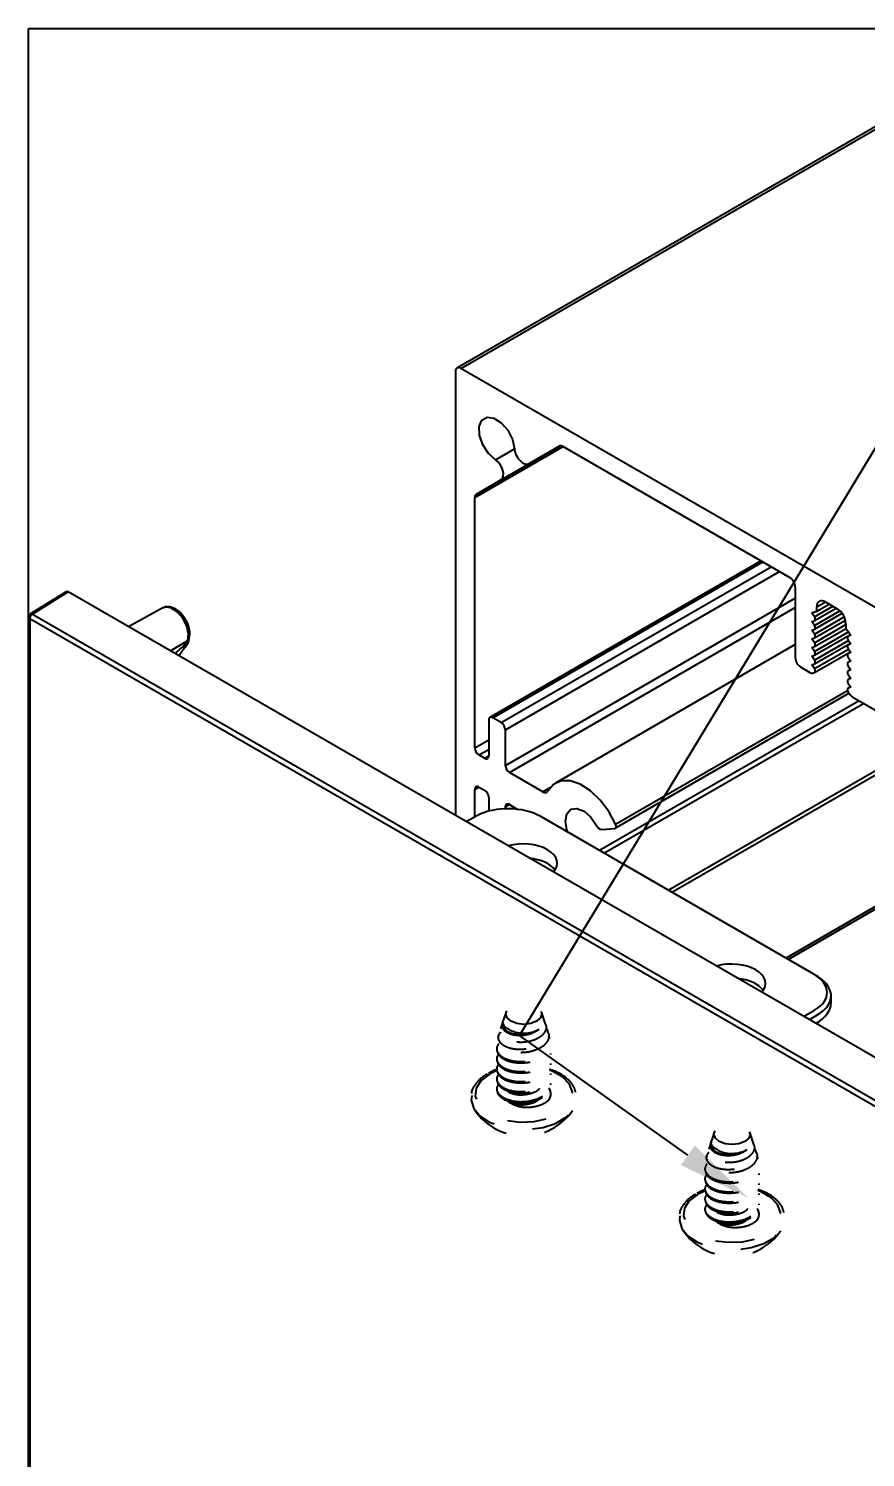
# Model space of a CAD drawing. Extents: x 0 to 7.98, y -6.22 to 0.
# Drawn here: x 0 to 2.131, y -3.639 to 0 of the extents above; entities that cross this region are included whole.
import ezdxf
from ezdxf import colors
from ezdxf.entities.mleader import LeaderData, LeaderLine
from ezdxf.math import Vec2, Vec3

# ---------------------------------------------------------------- set-up
doc = ezdxf.new("R2010")
doc.units = 0
doc.header["$LTSCALE"] = 0.5
doc.header["$MEASUREMENT"] = 0
doc.linetypes.add('HIDDEN2', pattern=[0.1875, 0.125, -0.0625])
for name, color, linetype in [('End Cap', 92, 'CONTINUOUS'), ('FAB DWG', 221, 'CONTINUOUS'), ('Hardware', 242, 'CONTINUOUS'), ('Housing', 150, 'CONTINUOUS')]:
    doc.layers.add(name, color=color, linetype=linetype)
doc.layers.add('Text-Unprinted', color=131, linetype='CONTINUOUS', plot=False)
doc.styles.add('LSAD_Standard', font='arial.ttf')

msp = doc.modelspace()

# ---------------------------------------------------------------- linework, layer by layer
at = {"layer": 'End Cap', "transparency": 16777216}
for p, q in [((0.0957, -1.4344), (0.0047, -1.4906)), ((0.1008, -1.4349), (0.0099, -1.4911)), ((2.5102, -2.8258), (0.1008, -1.4349)), ((0.0099, -1.4911), (2.4161, -2.8801)), ((0.3418, -1.4757), (0.2546, -1.5237)), ((0, -1.4991), (0, -4.8152)), ((2.4092, -2.8923), (0.0029, -1.5032)), ((0.0029, -1.5032), (0.0029, -4.8193)), ((0.3612, -1.5852), (0.4056, -1.5589)), ((1.143, -2.0046), (1.1143, -2.02)), ((2, -2.4087), (1.3042, -2.007)), ((2.0436, -2.4807), (2.0436, -2.4634)), ((1.9737, -2.5161), (2.0014, -2.5001)), ((2.0085, -2.5124), (1.9879, -2.5243))]:
    msp.add_line(p, q, dxfattribs=at)
at = {"layer": 'End Cap', "transparency": 16777216, "flags": 128}
msp.add_lwpolyline([(0.4056, -1.5589), (0.4075, -1.5418), (0.4029, -1.5216), (0.3926, -1.5017), (0.3783, -1.4855), (0.3625, -1.4756), (0.3477, -1.4737), (0.3418, -1.4757)], dxfattribs=at)
at = {"layer": 'End Cap', "transparency": 16777216}
for centre, radius, start, end in [((0.01, -1.4991), 0.01, 121.7291, 180), ((0.0183, -1.5039), 0.0154, 123.2297, 177.3477), ((0.007, -1.495), 0.00487, 53.4892, 117.3259), ((0.0048, -1.4988), 0.0048, 184.1293, 247.1908), ((0.4037, -1.5582), 0.0044, 291.645, 357.485), ((0.4033, -1.5646), 0.00303, 350.1739, 48.2398), ((0.4026, -1.5538), 0.00592, 299.7992, 339.7534), ((0.3981, -1.5593), 0.01, 326.2459, 0), ((0.3981, -1.5593), 0.01, 0, 5.4852)]:
    msp.add_arc(centre, radius, start, end, dxfattribs=at)
for centre, major_axis, ratio, start_param, end_param in [((0.1008, -1.443), (-0.005, 0.00866), 0.577206, 5.498021, 6.300635), ((1.2229, -2.0523), (0.115, -0.0017), 0.567125, 0.793824, 2.347167), ((1.2613, -2.1248), (0.085, -0.0013), 0.567125, 0.793824, 2.067927), ((1.2613, -2.1248), (0.085, -0.0013), 0.567125, 5.802907, 7.077009), ((1.2613, -2.1626), (0.085, 0.0013), 0.587275, 0.368683, 1.39011), ((1.7916, -2.4309), (0.085, -0.0013), 0.567125, 0.793824, 2.067927), ((1.7916, -2.4309), (0.085, -0.0013), 0.567125, 5.802907, 7.077009), ((1.7916, -2.4687), (0.085, 0.0013), 0.587275, 0.368683, 1.39011), ((1.9187, -2.454), (0.115, -0.0017), 0.567125, 5.523666, 7.077009), ((1.9186, -2.4622), (0.125, -0.0017), 0.567944, 5.523014, 7.131563), ((1.9186, -2.4819), (0.125, 0.0018), 0.586483, 5.46671, 6.274896)]:
    msp.add_ellipse(centre, major_axis=major_axis, ratio=ratio, start_param=start_param, end_param=end_param, dxfattribs=at)
for points, knots in [([(0.4001, -1.5067), (0.397, -1.5017), (0.3903, -1.4906), (0.3755, -1.4781), (0.3603, -1.4721), (0.348, -1.4721), (0.3432, -1.4756), (0.3419, -1.4765)], [0, 0, 0, 0, 0.21061, 0.461549, 0.723631, 0.923404, 1, 1, 1, 1]), ([(0.4082, -1.5559), (0.409, -1.5527), (0.4112, -1.5443), (0.4095, -1.5284), (0.4053, -1.5141), (0.4007, -1.5076), (0.4001, -1.5067)], [0, 0, 0, 0, 0.216396, 0.570402, 0.943132, 1, 1, 1, 1]), ([(0.3731, -1.5921), (0.3782, -1.5874), (0.387, -1.5794), (0.398, -1.5693), (0.4037, -1.5638), (0.4053, -1.5623)], [0, 0, 0, 0, 0.502357, 0.858928, 1, 1, 1, 1]), ([(0.4053, -1.5623), (0.4053, -1.562), (0.4052, -1.5607), (0.4054, -1.5597), (0.4056, -1.5589)], [0, 0, 0, 0, 0.239935, 1, 1, 1, 1]), ([(0.4081, -1.5584), (0.4081, -1.558), (0.4079, -1.5567), (0.4082, -1.556), (0.4082, -1.5559), (0.4082, -1.5559)], [0, 0, 0, 0, 0.307309, 0.864402, 1, 1, 1, 1]), ([(0.4063, -1.5651), (0.4047, -1.5672), (0.3993, -1.5746), (0.3907, -1.5858), (0.385, -1.5937), (0.3823, -1.5974)], [0, 0, 0, 0, 0.17894, 0.611271, 1, 1, 1, 1])]:
    msp.add_open_spline(points, degree=3, knots=knots, dxfattribs=at)
at = {"layer": 'Hardware', "linetype": 'HIDDEN2', "transparency": 16777216}
for p, q in [((1.2159, -2.5047), (1.2088, -2.5264)), ((1.3165, -2.5358), (1.3063, -2.5047)), ((1.2061, -2.5348), (1.2018, -2.5477)), ((1.2091, -2.5359), (1.2091, -2.5384)), ((1.1965, -2.5639), (1.1948, -2.5691)), ((1.3235, -2.5572), (1.3204, -2.5476)), ((1.1921, -2.5974), (1.1921, -2.6006)), ((1.3301, -2.6133), (1.3301, -2.6101)), ((1.1921, -2.6229), (1.1921, -2.6261)), ((1.1921, -2.6484), (1.1921, -2.6516)), ((1.3301, -2.6389), (1.3301, -2.6357)), ((1.1921, -2.6739), (1.1921, -2.6771)), ((1.3301, -2.6644), (1.3301, -2.6612)), ((1.3301, -2.6899), (1.3301, -2.6867)), ((1.1921, -2.6995), (1.1921, -2.7026)), ((1.2153, -2.703), (1.2243, -2.7095)), ((1.7463, -2.8109), (1.7391, -2.8326)), ((1.8468, -2.8419), (1.8367, -2.8109)), ((1.7269, -2.8701), (1.7252, -2.8753)), ((1.7364, -2.841), (1.7322, -2.8539)), ((1.7394, -2.8421), (1.7394, -2.8445)), ((1.8539, -2.8633), (1.8507, -2.8538)), ((1.7225, -2.9035), (1.7225, -2.9067)), ((1.7225, -2.9291), (1.7225, -2.9322)), ((1.8605, -2.9195), (1.8605, -2.9163)), ((1.8605, -2.945), (1.8605, -2.9418)), ((1.7225, -2.9546), (1.7225, -2.9578)), ((1.7225, -2.9801), (1.7225, -2.9833)), ((1.8605, -2.9705), (1.8605, -2.9673)), ((1.7225, -3.0056), (1.7225, -3.0088)), ((1.7456, -3.0092), (1.7546, -3.0157)), ((1.8605, -2.996), (1.8605, -2.9929))]:
    msp.add_line(p, q, dxfattribs=at)
at = {"layer": 'Hardware', "linetype": 'HIDDEN2', "transparency": 16777216, "flags": 128}
for points in [[(1.2937, -2.5284), (1.2787, -2.5342), (1.2611, -2.5362), (1.2435, -2.5342), (1.2286, -2.5284), (1.2186, -2.5198), (1.2151, -2.5096), (1.2186, -2.4995), (1.2286, -2.4909), (1.2435, -2.4851), (1.2611, -2.4831), (1.2787, -2.4851), (1.2937, -2.4909), (1.3036, -2.4995), (1.3071, -2.5096), (1.3036, -2.5198), (1.2937, -2.5284)], [(1.1928, -2.6541), (1.1735, -2.6632), (1.1523, -2.6795), (1.14, -2.6986), (1.1375, -2.7189), (1.145, -2.7388), (1.1619, -2.7567), (1.1868, -2.7711), (1.2178, -2.7808), (1.2523, -2.7852), (1.2875, -2.7837), (1.3205, -2.7766), (1.3488, -2.7644), (1.3699, -2.7481), (1.3823, -2.729), (1.3848, -2.7087), (1.3773, -2.6888), (1.3604, -2.6709), (1.3354, -2.6565), (1.3265, -2.653)], [(1.1284, -2.7177), (1.1275, -2.7296), (1.1337, -2.7503), (1.1493, -2.7693), (1.1732, -2.7852), (1.2037, -2.7967), (1.2384, -2.8031), (1.2748, -2.8038), (1.3102, -2.7988), (1.3419, -2.7885), (1.3677, -2.7736), (1.3855, -2.7553), (1.3942, -2.7349), (1.3932, -2.7149)], [(1.2135, -2.726), (1.2178, -2.7305), (1.2243, -2.735)], [(1.824, -2.8346), (1.8091, -2.8403), (1.7915, -2.8423), (1.7739, -2.8403), (1.7589, -2.8346), (1.749, -2.826), (1.7455, -2.8158), (1.749, -2.8056), (1.7589, -2.797), (1.7739, -2.7913), (1.7915, -2.7892), (1.8091, -2.7913), (1.824, -2.797), (1.834, -2.8056), (1.8375, -2.8158), (1.834, -2.826), (1.824, -2.8346)], [(1.7231, -2.9602), (1.7038, -2.9693), (1.6827, -2.9856), (1.6703, -3.0047), (1.6678, -3.025), (1.6753, -3.0449), (1.6922, -3.0628), (1.7172, -3.0772), (1.7481, -3.087), (1.7826, -3.0913), (1.8178, -3.0899), (1.8509, -3.0827), (1.8791, -3.0705), (1.9003, -3.0542), (1.9126, -3.0351), (1.9151, -3.0148), (1.9076, -2.9949), (1.8907, -2.977), (1.8658, -2.9626), (1.8568, -2.9591)], [(1.6587, -3.0239), (1.6578, -3.0358), (1.664, -3.0565), (1.6796, -3.0755), (1.7036, -3.0913), (1.734, -3.1028), (1.7687, -3.1092), (1.8051, -3.1099), (1.8405, -3.1049), (1.8723, -3.0946), (1.898, -3.0798), (1.9159, -3.0614), (1.9245, -3.041), (1.9236, -3.0211)], [(1.7439, -3.0321), (1.7482, -3.0366), (1.7546, -3.0412)]]:
    msp.add_lwpolyline(points, dxfattribs=at)
at = {"layer": 'Hardware', "linetype": 'HIDDEN2', "transparency": 16777216}
for centre, radius, start, end in [((1.2609, -2.4789), 0.0799, 244.6313, 299.2553), ((1.3051, -2.7138), 0.025, 321.5847, 37.0383), ((1.2611, -2.6696), 0.151, 214.7003, 325.2997), ((1.7912, -2.7851), 0.0799, 244.6313, 299.2553), ((1.8354, -3.0199), 0.025, 321.5847, 37.0383), ((1.7915, -2.9758), 0.151, 214.7003, 325.2997)]:
    msp.add_arc(centre, radius, start, end, dxfattribs=at)
for points, knots in [([(1.316, -2.536), (1.3165, -2.5369), (1.319, -2.5417), (1.3173, -2.5511), (1.3105, -2.5625), (1.2976, -2.5724), (1.2805, -2.5792), (1.2611, -2.5824), (1.2413, -2.582), (1.2236, -2.5778), (1.2097, -2.5703), (1.202, -2.5608), (1.1996, -2.5528), (1.2019, -2.5487), (1.2024, -2.548)], [0, 0, 0, 0, 0.022003, 0.114855, 0.20757, 0.302071, 0.396858, 0.49154, 0.587737, 0.684457, 0.781105, 0.878998, 0.977649, 1, 1, 1, 1]), ([(1.2091, -2.5301), (1.2086, -2.5306), (1.2051, -2.5338), (1.2046, -2.5411), (1.2085, -2.55), (1.2189, -2.5577), (1.2338, -2.5629), (1.2517, -2.5645), (1.2701, -2.5625), (1.2874, -2.5574), (1.2958, -2.5515), (1.2999, -2.5486)], [0, 0, 0, 0, 0.021393, 0.14935, 0.274142, 0.398604, 0.523024, 0.644494, 0.765404, 0.886291, 1, 1, 1, 1]), ([(1.2267, -2.5511), (1.2225, -2.549), (1.2142, -2.5448), (1.2085, -2.5363), (1.2069, -2.5298), (1.2089, -2.5267), (1.209, -2.5265)], [0, 0, 0, 0, 0.325062, 0.650988, 0.978672, 1, 1, 1, 1]), ([(1.2091, -2.5384), (1.2099, -2.5418), (1.2114, -2.5485), (1.2235, -2.557), (1.2407, -2.5621), (1.2611, -2.5627), (1.2816, -2.5589), (1.294, -2.553), (1.2993, -2.5491), (1.2999, -2.5486)], [0, 0, 0, 0, 0.1640683, 0.3257026, 0.4873369, 0.6532733, 0.81256, 0.9770372, 1, 1, 1, 1]), ([(1.1968, -2.585), (1.1947, -2.589), (1.19, -2.5977), (1.1958, -2.6114), (1.2111, -2.623), (1.2341, -2.6304), (1.2611, -2.6318), (1.2882, -2.6272), (1.3112, -2.6167), (1.3267, -2.6017), (1.3313, -2.5849), (1.3297, -2.5722), (1.3242, -2.5671), (1.324, -2.5668)], [0, 0, 0, 0, 0.0896975, 0.1918978, 0.2914696, 0.3910413, 0.4932416, 0.5913783, 0.6926873, 0.7939963, 0.8921329, 0.9943332, 1, 1, 1, 1]), ([(1.3229, -2.5574), (1.3235, -2.5584), (1.3263, -2.5637), (1.3243, -2.5741), (1.3167, -2.5869), (1.3021, -2.5978), (1.2829, -2.6053), (1.2611, -2.6088), (1.2389, -2.6081), (1.219, -2.6032), (1.2036, -2.5946), (1.1949, -2.5839), (1.1923, -2.5749), (1.1949, -2.5702), (1.1954, -2.5694)], [0, 0, 0, 0, 0.021922, 0.115083, 0.208132, 0.30277, 0.397659, 0.492463, 0.588618, 0.685232, 0.781787, 0.879458, 0.977797, 1, 1, 1, 1]), ([(1.2021, -2.5563), (1.2003, -2.5582), (1.1952, -2.5635), (1.195, -2.5735), (1.2012, -2.5841), (1.2145, -2.593), (1.2328, -2.5987), (1.2541, -2.6001), (1.2758, -2.5975), (1.2955, -2.5908), (1.311, -2.5804), (1.3202, -2.5678), (1.3232, -2.5564), (1.3205, -2.5499), (1.3196, -2.5479)], [0, 0, 0, 0, 0.053168, 0.147791, 0.240162, 0.332676, 0.425145, 0.5153, 0.605557, 0.695775, 0.783838, 0.871837, 0.959805, 1, 1, 1, 1]), ([(1.1964, -2.6116), (1.1945, -2.6153), (1.19, -2.6236), (1.1959, -2.6369), (1.211, -2.6486), (1.2341, -2.6559), (1.2611, -2.6573), (1.2882, -2.6527), (1.3113, -2.6422), (1.3263, -2.6273), (1.3321, -2.6121), (1.3282, -2.6028), (1.3267, -2.5991)], [0, 0, 0, 0, 0.085969, 0.193445, 0.298157, 0.402869, 0.510346, 0.613548, 0.720087, 0.826626, 0.929829, 1, 1, 1, 1]), ([(1.1922, -2.6006), (1.1932, -2.6053), (1.1953, -2.6146), (1.2112, -2.6262), (1.234, -2.6336), (1.2611, -2.6349), (1.2882, -2.6304), (1.3114, -2.6199), (1.3257, -2.605), (1.3318, -2.5935), (1.3301, -2.5879), (1.3301, -2.5878)], [0, 0, 0, 0, 0.125929, 0.250016, 0.374103, 0.501465, 0.623764, 0.750016, 0.876268, 0.998566, 1, 1, 1, 1]), ([(1.1922, -2.6261), (1.1932, -2.6308), (1.1953, -2.6401), (1.2112, -2.6518), (1.234, -2.6591), (1.2611, -2.6605), (1.2882, -2.6559), (1.3114, -2.6454), (1.3257, -2.6305), (1.3318, -2.619), (1.3301, -2.6134), (1.3301, -2.6133)], [0, 0, 0, 0, 0.125929, 0.250016, 0.374103, 0.501465, 0.623764, 0.750016, 0.876268, 0.998566, 1, 1, 1, 1]), ([(1.1922, -2.6516), (1.1919, -2.6517), (1.184, -2.6537), (1.1777, -2.6574), (1.1716, -2.661)], [0, 0, 0, 0, 0.037249, 1, 1, 1, 1]), ([(1.1964, -2.6371), (1.1945, -2.6408), (1.19, -2.6491), (1.1959, -2.6624), (1.211, -2.6741), (1.2341, -2.6814), (1.2611, -2.6828), (1.2882, -2.6782), (1.3113, -2.6677), (1.3263, -2.6528), (1.3321, -2.6376), (1.3282, -2.6284), (1.3267, -2.6246)], [0, 0, 0, 0, 0.085969, 0.193445, 0.298157, 0.402869, 0.510346, 0.613548, 0.720087, 0.826626, 0.929829, 1, 1, 1, 1]), ([(1.1964, -2.6626), (1.1945, -2.6663), (1.19, -2.6747), (1.1959, -2.6879), (1.211, -2.6996), (1.2341, -2.707), (1.2611, -2.7083), (1.2882, -2.7037), (1.3113, -2.6932), (1.3262, -2.6783), (1.3321, -2.6633), (1.3283, -2.6542), (1.3268, -2.6507)], [0, 0, 0, 0, 0.086254, 0.194087, 0.299146, 0.404206, 0.512039, 0.615584, 0.722476, 0.829369, 0.932914, 1, 1, 1, 1]), ([(1.1922, -2.6516), (1.1932, -2.6563), (1.1953, -2.6656), (1.2112, -2.6773), (1.234, -2.6846), (1.2611, -2.686), (1.2882, -2.6814), (1.3114, -2.6709), (1.3257, -2.656), (1.3318, -2.6445), (1.3301, -2.6389), (1.3301, -2.6389)], [0, 0, 0, 0, 0.125929, 0.250016, 0.374103, 0.501465, 0.623764, 0.750016, 0.876268, 0.998566, 1, 1, 1, 1]), ([(1.3932, -2.7088), (1.3921, -2.7044), (1.3891, -2.693), (1.375, -2.6767), (1.3542, -2.661), (1.3356, -2.654), (1.3265, -2.6505)], [0, 0, 0, 0, 0.170414, 0.445092, 0.73079, 1, 1, 1, 1]), ([(1.168, -2.6626), (1.1636, -2.6653), (1.1511, -2.6732), (1.1369, -2.6887), (1.128, -2.7033), (1.1278, -2.7111), (1.1277, -2.7119)], [0, 0, 0, 0, 0.207775, 0.60426, 0.957135, 1, 1, 1, 1]), ([(1.1964, -2.6881), (1.1945, -2.6918), (1.1901, -2.7001), (1.1955, -2.7136), (1.2068, -2.7208), (1.2123, -2.7244)], [0, 0, 0, 0, 0.288335, 0.648803, 1, 1, 1, 1]), ([(1.1922, -2.6771), (1.1932, -2.6818), (1.1953, -2.6911), (1.2112, -2.7028), (1.234, -2.7101), (1.2611, -2.7115), (1.2882, -2.7069), (1.3114, -2.6964), (1.3257, -2.6815), (1.3318, -2.67), (1.3301, -2.6644), (1.3301, -2.6644)], [0, 0, 0, 0, 0.125929, 0.250016, 0.374103, 0.501465, 0.623764, 0.750016, 0.876268, 0.998566, 1, 1, 1, 1]), ([(1.2123, -2.7244), (1.2194, -2.7271), (1.2337, -2.7327), (1.2612, -2.7338), (1.2882, -2.7293), (1.3113, -2.7188), (1.3263, -2.7039), (1.3321, -2.6886), (1.3282, -2.6794), (1.3267, -2.6757)], [0, 0, 0, 0, 0.149196, 0.30233, 0.449376, 0.601175, 0.752974, 0.900019, 1, 1, 1, 1]), ([(1.2123, -2.7276), (1.2194, -2.7303), (1.2337, -2.7359), (1.2612, -2.737), (1.2881, -2.7325), (1.3115, -2.7219), (1.3257, -2.7071), (1.3318, -2.6955), (1.3301, -2.69), (1.3301, -2.6899)], [0, 0, 0, 0, 0.165453, 0.335273, 0.498341, 0.666681, 0.83502, 0.998088, 1, 1, 1, 1]), ([(1.1922, -2.7026), (1.1931, -2.7074), (1.195, -2.7168), (1.2066, -2.724), (1.2123, -2.7276)], [0, 0, 0, 0, 0.503684, 1, 1, 1, 1]), ([(1.2243, -2.7095), (1.2296, -2.7115), (1.2404, -2.7154), (1.2612, -2.7158), (1.2813, -2.7119), (1.2957, -2.7059), (1.3004, -2.7008), (1.3015, -2.6995)], [0, 0, 0, 0, 0.229896, 0.465911, 0.692468, 0.926408, 1, 1, 1, 1]), ([(1.2243, -2.735), (1.2296, -2.737), (1.2404, -2.7409), (1.2612, -2.7413), (1.2813, -2.7374), (1.2957, -2.7315), (1.3004, -2.7263), (1.3015, -2.725)], [0, 0, 0, 0, 0.2298962, 0.4659112, 0.6924683, 0.9264079, 1, 1, 1, 1]), ([(1.3247, -2.7293), (1.3204, -2.7328), (1.3118, -2.7397), (1.2923, -2.7462), (1.2709, -2.7489), (1.2501, -2.7469), (1.2342, -2.7417), (1.2272, -2.737), (1.2243, -2.735)], [0, 0, 0, 0, 0.184344, 0.368466, 0.552063, 0.728877, 0.88749, 1, 1, 1, 1]), ([(1.3247, -2.7293), (1.3276, -2.7237), (1.3324, -2.7144), (1.3283, -2.7049), (1.3267, -2.7012)], [0, 0, 0, 0, 0.602703, 1, 1, 1, 1]), ([(1.7394, -2.8363), (1.7389, -2.8367), (1.7354, -2.8399), (1.7349, -2.8472), (1.7389, -2.8562), (1.7492, -2.8638), (1.7642, -2.869), (1.782, -2.8706), (1.8005, -2.8687), (1.8177, -2.8636), (1.8262, -2.8576), (1.8303, -2.8548)], [0, 0, 0, 0, 0.021393, 0.14935, 0.274142, 0.398604, 0.523024, 0.644494, 0.765404, 0.886291, 1, 1, 1, 1]), ([(1.757, -2.8572), (1.7528, -2.8551), (1.7445, -2.851), (1.7388, -2.8424), (1.7372, -2.8359), (1.7392, -2.8329), (1.7393, -2.8327)], [0, 0, 0, 0, 0.325062, 0.650988, 0.978672, 1, 1, 1, 1]), ([(1.7272, -2.8911), (1.725, -2.8952), (1.7203, -2.9039), (1.7262, -2.9175), (1.7414, -2.9292), (1.7644, -2.9366), (1.7914, -2.9379), (1.8186, -2.9333), (1.8415, -2.9229), (1.857, -2.9079), (1.8616, -2.891), (1.86, -2.8784), (1.8546, -2.8732), (1.8543, -2.8729)], [0, 0, 0, 0, 0.0896975, 0.1918978, 0.2914696, 0.3910413, 0.4932416, 0.5913783, 0.6926873, 0.7939963, 0.8921329, 0.9943332, 1, 1, 1, 1]), ([(1.8533, -2.8635), (1.8538, -2.8646), (1.8566, -2.8699), (1.8546, -2.8803), (1.847, -2.8931), (1.8325, -2.904), (1.8133, -2.9115), (1.7914, -2.9149), (1.7692, -2.9142), (1.7494, -2.9094), (1.7339, -2.9008), (1.7252, -2.8901), (1.7226, -2.881), (1.7253, -2.8764), (1.7258, -2.8755)], [0, 0, 0, 0, 0.021922, 0.115083, 0.208132, 0.30277, 0.397659, 0.492463, 0.588618, 0.685232, 0.781787, 0.879458, 0.977797, 1, 1, 1, 1]), ([(1.7324, -2.8624), (1.7306, -2.8643), (1.7255, -2.8696), (1.7253, -2.8797), (1.7316, -2.8903), (1.7448, -2.8992), (1.7631, -2.9048), (1.7844, -2.9063), (1.8061, -2.9036), (1.8258, -2.8969), (1.8413, -2.8865), (1.8505, -2.8739), (1.8535, -2.8626), (1.8508, -2.8561), (1.8499, -2.854)], [0, 0, 0, 0, 0.053168, 0.147791, 0.240162, 0.332676, 0.425145, 0.5153, 0.605557, 0.695775, 0.783838, 0.871837, 0.959805, 1, 1, 1, 1]), ([(1.8463, -2.8421), (1.8468, -2.8431), (1.8493, -2.8479), (1.8476, -2.8572), (1.8408, -2.8687), (1.8279, -2.8785), (1.8109, -2.8854), (1.7914, -2.8886), (1.7716, -2.8881), (1.7539, -2.8839), (1.7401, -2.8764), (1.7323, -2.867), (1.7299, -2.859), (1.7323, -2.8549), (1.7327, -2.8541)], [0, 0, 0, 0, 0.022003, 0.114855, 0.20757, 0.302071, 0.396858, 0.49154, 0.587737, 0.684457, 0.781105, 0.878998, 0.977649, 1, 1, 1, 1]), ([(1.7394, -2.8445), (1.7402, -2.8479), (1.7417, -2.8547), (1.7538, -2.8631), (1.771, -2.8683), (1.7914, -2.8689), (1.8119, -2.8651), (1.8243, -2.8592), (1.8296, -2.8552), (1.8303, -2.8548)], [0, 0, 0, 0, 0.1640683, 0.3257026, 0.4873369, 0.6532733, 0.81256, 0.9770372, 1, 1, 1, 1]), ([(1.7268, -2.9177), (1.7248, -2.9214), (1.7203, -2.9298), (1.7262, -2.943), (1.7414, -2.9547), (1.7644, -2.9621), (1.7914, -2.9634), (1.8185, -2.9589), (1.8416, -2.9484), (1.8566, -2.9335), (1.8624, -2.9182), (1.8586, -2.909), (1.857, -2.9053)], [0, 0, 0, 0, 0.085969, 0.193445, 0.298157, 0.402869, 0.510346, 0.613548, 0.720087, 0.826626, 0.929829, 1, 1, 1, 1]), ([(1.7225, -2.9067), (1.7236, -2.9114), (1.7256, -2.9207), (1.7416, -2.9324), (1.7644, -2.9397), (1.7914, -2.9411), (1.8185, -2.9365), (1.8418, -2.926), (1.856, -2.9112), (1.8622, -2.8996), (1.8604, -2.894), (1.8604, -2.894)], [0, 0, 0, 0, 0.125929, 0.250016, 0.374103, 0.501465, 0.623764, 0.750016, 0.876268, 0.998566, 1, 1, 1, 1]), ([(1.7268, -2.9432), (1.7248, -2.9469), (1.7203, -2.9553), (1.7262, -2.9685), (1.7414, -2.9802), (1.7644, -2.9876), (1.7914, -2.9889), (1.8185, -2.9844), (1.8416, -2.9739), (1.8566, -2.959), (1.8624, -2.9437), (1.8586, -2.9345), (1.857, -2.9308)], [0, 0, 0, 0, 0.085969, 0.193445, 0.298157, 0.402869, 0.510346, 0.613548, 0.720087, 0.826626, 0.929829, 1, 1, 1, 1]), ([(1.7225, -2.9322), (1.7236, -2.9369), (1.7256, -2.9462), (1.7416, -2.9579), (1.7644, -2.9653), (1.7914, -2.9666), (1.8185, -2.9621), (1.8418, -2.9515), (1.856, -2.9367), (1.8622, -2.9251), (1.8604, -2.9196), (1.8604, -2.9195)], [0, 0, 0, 0, 0.125929, 0.250016, 0.374103, 0.501465, 0.623764, 0.750016, 0.876268, 0.998566, 1, 1, 1, 1]), ([(1.7225, -2.9578), (1.7236, -2.9624), (1.7256, -2.9718), (1.7416, -2.9834), (1.7644, -2.9908), (1.7914, -2.9921), (1.8185, -2.9876), (1.8418, -2.9771), (1.856, -2.9622), (1.8622, -2.9507), (1.8604, -2.9451), (1.8604, -2.945)], [0, 0, 0, 0, 0.125929, 0.250016, 0.374103, 0.501465, 0.623764, 0.750016, 0.876268, 0.998566, 1, 1, 1, 1]), ([(1.6983, -2.9688), (1.694, -2.9715), (1.6814, -2.9793), (1.6673, -2.9948), (1.6583, -3.0094), (1.6581, -3.0172), (1.6581, -3.0181)], [0, 0, 0, 0, 0.207775, 0.60426, 0.957135, 1, 1, 1, 1]), ([(1.7225, -2.9578), (1.7222, -2.9578), (1.7144, -2.9599), (1.708, -2.9636), (1.7019, -2.9671)], [0, 0, 0, 0, 0.037249, 1, 1, 1, 1]), ([(1.7268, -2.9687), (1.7248, -2.9725), (1.7203, -2.9808), (1.7262, -2.9941), (1.7414, -3.0057), (1.7644, -3.0131), (1.7914, -3.0145), (1.8185, -3.0099), (1.8416, -2.9994), (1.8566, -2.9845), (1.8624, -2.9694), (1.8586, -2.9604), (1.8572, -2.9568)], [0, 0, 0, 0, 0.086254, 0.194087, 0.299146, 0.404206, 0.512039, 0.615584, 0.722476, 0.829369, 0.932914, 1, 1, 1, 1]), ([(1.7225, -2.9833), (1.7236, -2.988), (1.7256, -2.9973), (1.7416, -3.0089), (1.7644, -3.0163), (1.7914, -3.0176), (1.8185, -3.0131), (1.8418, -3.0026), (1.856, -2.9877), (1.8622, -2.9762), (1.8604, -2.9706), (1.8604, -2.9705)], [0, 0, 0, 0, 0.125929, 0.250016, 0.374103, 0.501465, 0.623764, 0.750016, 0.876268, 0.998566, 1, 1, 1, 1]), ([(1.7427, -3.0305), (1.7497, -3.0333), (1.764, -3.0388), (1.7915, -3.0399), (1.8185, -3.0354), (1.8416, -3.0249), (1.8566, -3.01), (1.8624, -2.9948), (1.8586, -2.9855), (1.857, -2.9818)], [0, 0, 0, 0, 0.149196, 0.30233, 0.449376, 0.601175, 0.752974, 0.900019, 1, 1, 1, 1]), ([(1.9236, -3.015), (1.9224, -3.0106), (1.9195, -2.9991), (1.9054, -2.9829), (1.8845, -2.9671), (1.8659, -2.9601), (1.8569, -2.9567)], [0, 0, 0, 0, 0.170414, 0.445092, 0.73079, 1, 1, 1, 1]), ([(1.7268, -2.9943), (1.7248, -2.998), (1.7204, -3.0063), (1.7258, -3.0198), (1.7371, -3.027), (1.7427, -3.0305)], [0, 0, 0, 0, 0.288335, 0.648803, 1, 1, 1, 1]), ([(1.7225, -3.0088), (1.7235, -3.0135), (1.7253, -3.023), (1.7369, -3.0302), (1.7427, -3.0337)], [0, 0, 0, 0, 0.503684, 1, 1, 1, 1]), ([(1.7427, -3.0337), (1.7497, -3.0365), (1.764, -3.042), (1.7915, -3.0431), (1.8185, -3.0386), (1.8418, -3.0281), (1.856, -3.0132), (1.8622, -3.0017), (1.8604, -2.9961), (1.8604, -2.996)], [0, 0, 0, 0, 0.165453, 0.335273, 0.498341, 0.666681, 0.83502, 0.998088, 1, 1, 1, 1]), ([(1.7546, -3.0157), (1.76, -3.0176), (1.7708, -3.0215), (1.7916, -3.022), (1.8116, -3.0181), (1.8261, -3.0121), (1.8307, -3.0069), (1.8319, -3.0057)], [0, 0, 0, 0, 0.229896, 0.465911, 0.692468, 0.926408, 1, 1, 1, 1]), ([(1.855, -3.0355), (1.8579, -3.0299), (1.8627, -3.0205), (1.8586, -3.0111), (1.857, -3.0073)], [0, 0, 0, 0, 0.602703, 1, 1, 1, 1]), ([(1.7546, -3.0412), (1.76, -3.0431), (1.7708, -3.047), (1.7916, -3.0475), (1.8116, -3.0436), (1.8261, -3.0376), (1.8307, -3.0324), (1.8319, -3.0312)], [0, 0, 0, 0, 0.2298962, 0.4659112, 0.6924683, 0.9264079, 1, 1, 1, 1]), ([(1.855, -3.0355), (1.8507, -3.0389), (1.8421, -3.0459), (1.8227, -3.0524), (1.8012, -3.0551), (1.7804, -3.053), (1.7646, -3.0479), (1.7575, -3.0432), (1.7546, -3.0412)], [0, 0, 0, 0, 0.184344, 0.368466, 0.552063, 0.728877, 0.88749, 1, 1, 1, 1])]:
    msp.add_open_spline(points, degree=3, knots=knots, dxfattribs=at)
at = {"layer": 'Housing', "transparency": 16777216}
for p, q in [((2.5491, -0.0228), (1.091, -0.8645)), ((1.101, -0.8655), (2.5554, -0.0259)), ((2.1853, -1.4915), (1.101, -0.8655)), ((1.0869, -0.8737), (1.0869, -2.0041)), ((1.1364, -1.1947), (1.3614, -1.0648)), ((1.1405, -1.1856), (1.352, -1.0635)), ((1.189, -1.0983), (1.2374, -1.0704)), ((1.203, -1.1495), (1.3519, -1.0636)), ((1.2747, -1.1081), (1.3517, -1.0636)), ((1.2747, -1.1081), (1.3514, -1.0638)), ((1.3614, -1.0648), (1.9383, -1.3979)), ((1.1405, -1.1856), (1.203, -1.1495)), ((1.1364, -1.8317), (1.1364, -1.1947)), ((1.8657, -1.3559), (1.1748, -1.7547)), ((1.1823, -1.7555), (1.87, -1.3585)), ((1.2035, -1.7677), (1.8913, -1.3707)), ((1.2142, -1.7861), (1.9125, -1.383)), ((1.2142, -1.8766), (1.9524, -1.4504)), ((1.9524, -1.4224), (1.9524, -1.602)), ((1.2248, -1.895), (1.9524, -1.4749)), ((1.9948, -1.4879), (2.0072, -1.4842)), ((2.0014, -1.498), (1.9948, -1.4879)), ((2.0014, -1.498), (2.048, -1.4711)), ((2.0014, -1.52), (2.0661, -1.4827)), ((2.0017, -1.5078), (2.0567, -1.4761)), ((2.0017, -1.5298), (2.072, -1.4893)), ((2.0072, -1.4728), (2.0291, -1.4602)), ((2.0072, -1.4842), (2.039, -1.4659)), ((2.0072, -1.4842), (2.0072, -1.4728)), ((2.0291, -1.4602), (2.0596, -1.4778)), ((1.9948, -1.5099), (2.0012, -1.5081)), ((2.0014, -1.52), (1.9948, -1.5099)), ((2.0014, -1.5421), (2.0772, -1.4983)), ((2.0014, -1.5641), (2.0815, -1.5178)), ((2.0017, -1.5519), (2.0803, -1.5066)), ((2.0017, -1.5739), (2.0819, -1.5277)), ((2.0815, -1.5157), (2.0815, -1.5272)), ((2.0815, -1.5272), (2.0938, -1.545)), ((1.9948, -1.5319), (2.0012, -1.5301)), ((2.0014, -1.5421), (1.9948, -1.5319)), ((1.9948, -1.554), (2.0012, -1.5521)), ((2.0014, -1.5641), (1.9948, -1.554)), ((2.0014, -1.5862), (2.0878, -1.5363)), ((2.0014, -1.6082), (2.0878, -1.5583)), ((2.0017, -1.596), (2.0928, -1.5434)), ((2.0932, -1.5441), (2.0869, -1.5477)), ((2.0873, -1.5476), (2.0932, -1.5441)), ((2.0938, -1.545), (2.0873, -1.5476)), ((2.0875, -1.5579), (2.0938, -1.567)), ((1.9524, -1.569), (1.3417, -1.9216)), ((1.9948, -1.576), (2.0012, -1.5742)), ((2.0014, -1.5862), (1.9948, -1.576)), ((1.9948, -1.5981), (2.0012, -1.5962)), ((2.0014, -1.6082), (1.9948, -1.5981)), ((2.0014, -1.6302), (2.0878, -1.5804)), ((2.0017, -1.618), (2.0928, -1.5655)), ((2.0017, -1.6401), (2.0928, -1.5875)), ((2.0932, -1.5662), (2.0869, -1.5698)), ((2.0932, -1.5882), (2.0869, -1.5918)), ((2.0873, -1.5696), (2.0932, -1.5662)), ((2.0938, -1.567), (2.0873, -1.5696)), ((2.0873, -1.5917), (2.0932, -1.5882)), ((2.0938, -1.5891), (2.0873, -1.5917)), ((2.0875, -1.58), (2.0938, -1.5891)), ((1.9666, -1.6265), (1.9897, -1.6398)), ((1.9948, -1.6201), (2.0012, -1.6183)), ((2.0014, -1.6302), (1.9948, -1.6201)), ((2.0932, -1.6102), (2.0869, -1.6139)), ((2.0932, -1.6323), (2.0869, -1.6359)), ((2.0873, -1.6137), (2.0932, -1.6103)), ((2.0938, -1.6111), (2.0873, -1.6137)), ((2.0873, -1.6358), (2.0932, -1.6323)), ((2.0938, -1.6332), (2.0873, -1.6358)), ((2.0875, -1.602), (2.0938, -1.6111)), ((2.0875, -1.6241), (2.0938, -1.6332)), ((1.9988, -1.6413), (2.0014, -1.6403)), ((2.0932, -1.6543), (2.0869, -1.658)), ((2.0873, -1.6578), (2.0932, -1.6544)), ((2.0938, -1.6552), (2.0873, -1.6578)), ((2.0875, -1.6461), (2.0938, -1.6552)), ((2.0875, -1.6682), (2.0938, -1.6773)), ((1.4942, -2.0365), (2.0893, -1.693)), ((1.4951, -2.0266), (2.0855, -1.6857)), ((2.0932, -1.6764), (2.0869, -1.68)), ((2.0873, -1.6798), (2.0932, -1.6764)), ((2.0938, -1.6773), (2.0873, -1.6798)), ((2.0873, -1.6899), (2.0899, -1.6939)), ((2.099, -1.7029), (2.4984, -1.9335)), ((2.115, -1.7122), (1.4543, -2.0937)), ((1.4654, -2.1001), (2.1262, -1.7186)), ((1.1717, -1.7616), (1.1717, -1.8521)), ((1.2035, -1.7677), (1.1823, -1.7555)), ((1.1364, -1.8317), (1.1717, -1.8113)), ((1.2142, -1.8766), (1.2142, -1.7861)), ((1.6286, -2.1943), (2.2894, -1.8128)), ((1.6383, -2.1999), (2.299, -1.8184)), ((1.147, -1.85), (1.1717, -1.8358)), ((1.1611, -1.8582), (1.147, -1.85)), ((1.1611, -1.8582), (1.1717, -1.8521)), ((1.3095, -1.9439), (1.2248, -1.895)), ((1.1364, -1.9378), (1.147, -1.9317)), ((1.1364, -2.0081), (1.1364, -1.9378)), ((1.147, -1.9317), (1.1611, -1.9399)), ((1.1717, -1.9582), (1.1717, -1.9934)), ((1.3095, -1.9439), (1.3283, -1.9331)), ((1.2142, -1.9827), (1.2248, -1.9766)), ((1.2142, -1.9872), (1.2142, -1.9827)), ((1.2248, -1.9766), (1.2455, -1.9886)), ((1.9283, -2.3673), (2.5953, -1.9823)), ((1.9342, -2.3707), (2.5984, -1.9872)), ((1.46, -2.0399), (1.4928, -2.037))]:
    msp.add_line(p, q, dxfattribs=at)
at = {"layer": 'Housing', "transparency": 16777216, "flags": 128}
for points in [[(1.189, -1.0983), (1.1711, -1.082), (1.1567, -1.0599), (1.1484, -1.0358), (1.1476, -1.0138), (1.1543, -0.9976), (1.1675, -0.99), (1.1849, -0.9922), (1.2036, -1.004), (1.2203, -1.0232), (1.2322, -1.0467), (1.2374, -1.0704)], [(1.2374, -1.0704), (1.2387, -1.0782), (1.2417, -1.0862), (1.2461, -1.0939), (1.2516, -1.1005), (1.2577, -1.1056), (1.2639, -1.1086), (1.2697, -1.1095), (1.2747, -1.1081)], [(1.203, -1.1495), (1.2067, -1.1459), (1.2089, -1.1404), (1.2094, -1.1335), (1.208, -1.1257), (1.205, -1.1176), (1.2006, -1.11), (1.1951, -1.1033), (1.189, -1.0983)], [(2.0012, -1.5081), (2.0021, -1.5076), (2.0028, -1.5068), (2.0032, -1.5057), (2.0034, -1.5043), (2.0033, -1.5028), (2.0029, -1.5012), (2.0023, -1.4995), (2.0014, -1.498)], [(2.0012, -1.5301), (2.0021, -1.5296), (2.0028, -1.5288), (2.0032, -1.5277), (2.0034, -1.5264), (2.0033, -1.5248), (2.0029, -1.5232), (2.0023, -1.5216), (2.0014, -1.52)], [(2.0012, -1.5521), (2.0021, -1.5517), (2.0028, -1.5509), (2.0032, -1.5497), (2.0034, -1.5484), (2.0033, -1.5469), (2.0029, -1.5453), (2.0023, -1.5436), (2.0014, -1.5421)], [(2.0012, -1.5742), (2.0021, -1.5737), (2.0028, -1.5729), (2.0032, -1.5718), (2.0034, -1.5704), (2.0033, -1.5689), (2.0029, -1.5673), (2.0023, -1.5657), (2.0014, -1.5641)], [(2.0873, -1.5476), (2.0864, -1.5481), (2.0858, -1.549), (2.0854, -1.5502), (2.0853, -1.5516), (2.0855, -1.5531), (2.0859, -1.5548), (2.0866, -1.5564), (2.0875, -1.5579)], [(2.0012, -1.5962), (2.0021, -1.5958), (2.0028, -1.595), (2.0032, -1.5938), (2.0034, -1.5925), (2.0033, -1.591), (2.0029, -1.5894), (2.0023, -1.5877), (2.0014, -1.5862)], [(2.0873, -1.5696), (2.0864, -1.5702), (2.0858, -1.5711), (2.0854, -1.5722), (2.0853, -1.5736), (2.0855, -1.5752), (2.0859, -1.5768), (2.0866, -1.5784), (2.0875, -1.58)], [(2.0873, -1.5917), (2.0864, -1.5922), (2.0858, -1.5931), (2.0854, -1.5943), (2.0853, -1.5957), (2.0855, -1.5972), (2.0859, -1.5988), (2.0866, -1.6005), (2.0875, -1.602)], [(2.0012, -1.6183), (2.0021, -1.6178), (2.0028, -1.617), (2.0032, -1.6159), (2.0034, -1.6145), (2.0033, -1.613), (2.0029, -1.6114), (2.0023, -1.6098), (2.0014, -1.6082)], [(2.0014, -1.6403), (2.0022, -1.6397), (2.0029, -1.6389), (2.0033, -1.6378), (2.0034, -1.6364), (2.0033, -1.6349), (2.0029, -1.6333), (2.0022, -1.6318), (2.0014, -1.6302)], [(2.0873, -1.6137), (2.0864, -1.6143), (2.0858, -1.6151), (2.0854, -1.6163), (2.0853, -1.6177), (2.0855, -1.6193), (2.0859, -1.6209), (2.0866, -1.6225), (2.0875, -1.6241)], [(2.0873, -1.6358), (2.0864, -1.6363), (2.0858, -1.6372), (2.0854, -1.6384), (2.0853, -1.6398), (2.0855, -1.6413), (2.0859, -1.6429), (2.0866, -1.6446), (2.0875, -1.6461)], [(2.0873, -1.6578), (2.0864, -1.6584), (2.0858, -1.6592), (2.0854, -1.6604), (2.0853, -1.6618), (2.0855, -1.6634), (2.0859, -1.665), (2.0866, -1.6666), (2.0875, -1.6682)], [(2.0873, -1.6798), (2.0864, -1.6804), (2.0858, -1.6812), (2.0854, -1.6823), (2.0853, -1.6837), (2.0854, -1.6852), (2.0858, -1.6867), (2.0864, -1.6883), (2.0873, -1.6899)], [(1.4951, -2.0266), (1.4776, -1.9941), (1.4558, -1.965), (1.431, -1.9413), (1.4049, -1.9246), (1.3793, -1.916), (1.356, -1.9161), (1.3366, -1.925), (1.3223, -1.942)], [(1.3737, -2.0472), (1.3709, -2.0407), (1.3672, -2.018), (1.3709, -1.9996), (1.3812, -1.9883), (1.3966, -1.986), (1.4146, -1.9932), (1.4322, -2.0085), (1.4466, -2.0296)], [(1.4928, -2.037), (1.4939, -2.0367), (1.4949, -2.036), (1.4956, -2.035), (1.4961, -2.0336), (1.4963, -2.0321), (1.4962, -2.0303), (1.4957, -2.0285), (1.4951, -2.0266)]]:
    msp.add_lwpolyline(points, dxfattribs=at)
at = {"layer": 'Housing', "transparency": 16777216}
for centre, radius, start, end in [((1.0955, -0.8723), 0.00873, 50.7967, 189.214), ((1.3555, -1.073), 0.0101, 54.3818, 114.314), ((1.1464, -1.1938), 0.0101, 125.698, 185.6204), ((1.9217, -1.4238), 0.0307, 2.6055, 57.3945), ((2.0205, -1.4706), 0.0135, 50.7967, 189.214), ((2.0339, -1.5179), 0.0476, 2.6055, 57.3945), ((1.9831, -1.6006), 0.0307, 182.6055, 237.3945), ((1.9957, -1.631), 0.0107, 235.5963, 286.5598), ((2.1137, -1.6791), 0.028, 211.8172, 238.3212), ((1.1782, -1.7606), 0.00655, 50.7967, 189.214), ((1.1911, -1.7871), 0.0231, 2.6055, 57.3945), ((1.1594, -1.8306), 0.0231, 182.6055, 237.3945), ((1.1653, -1.8531), 0.00655, 230.7967, 9.214), ((1.2372, -1.8755), 0.0231, 182.6055, 237.3945), ((1.1428, -1.9368), 0.00655, 50.7967, 189.214), ((1.1487, -1.9593), 0.0231, 2.6055, 57.3945), ((1.3151, -1.9373), 0.0086, 229.9536, 326.962), ((1.2206, -1.9817), 0.00655, 50.7967, 189.214), ((1.4619, -2.0235), 0.0165, 201.6574, 263.0713)]:
    msp.add_arc(centre, radius, start, end, dxfattribs=at)
at = {"layer": 'Text-Unprinted', "ltscale": 0.5, "transparency": 16777216}
msp.add_lwpolyline([(0, 0), (6.2502, 0), (6.2502, -6.2143), (0, -6.2143)], close=True, dxfattribs=at)

# ---------------------------------------------------------------- leaders
at = {"layer": 'FAB DWG', "ltscale": 0.5, "transparency": 16777216}
ml = msp.add_multileader_mtext('Standard', dxfattribs=at)
ml.set_content('\\A1;8-32 x {\\H0.7x;\\S1/4;}" PAN\\PTYPE F (HW00814)', color=256, style='LSAD_Standard')
ml.set_leader_properties()
ml.build(insert=Vec2(0, 0))
ml.multileader.update_dxf_attribs({"text_left_attachment_type": 2, "dogleg_length": 0.36, "arrow_head_size": 0.1875})
ctx = ml.context
ctx.base_point, ctx.char_height, ctx.arrow_head_size, ctx.landing_gap_size, ctx.plane_origin = Vec3(2.8343, -0.4065), 0.1875, 0.1875, 0.09, Vec3(1.8569, 15.8167)
ctx.left_attachment = 2
notes = []
notes.append((ctx, [(0, (1, 1, 0), (2.5571, -0.4065), (1, 0), 0.2772, [(0, [(1.8319, -2.9779), (1.2504, -2.5649)], 0, [])])]))
ctx.mtext.insert, ctx.mtext.width, ctx.mtext.defined_height, ctx.mtext.flow_direction = Vec3(2.9243, -0.0989), 2.351815, 0.6491, 5
for ctx, leaders in notes:
    for number, flags, end, landing, length, lines in leaders:
        leader = LeaderData()
        leader.index, (leader.has_last_leader_line, leader.has_dogleg_vector, leader.attachment_direction) = number, flags
        leader.last_leader_point, leader.dogleg_vector, leader.dogleg_length = Vec3(end), Vec3(landing), length
        for number, points, colour, breaks in lines:
            line = LeaderLine()
            line.index, line.vertices, line.color, line.breaks = number, Vec3.list(points), colors.encode_raw_color(colour), breaks
            leader.lines.append(line)
        ctx.leaders.append(leader)

doc.saveas('drawing.dxf')
